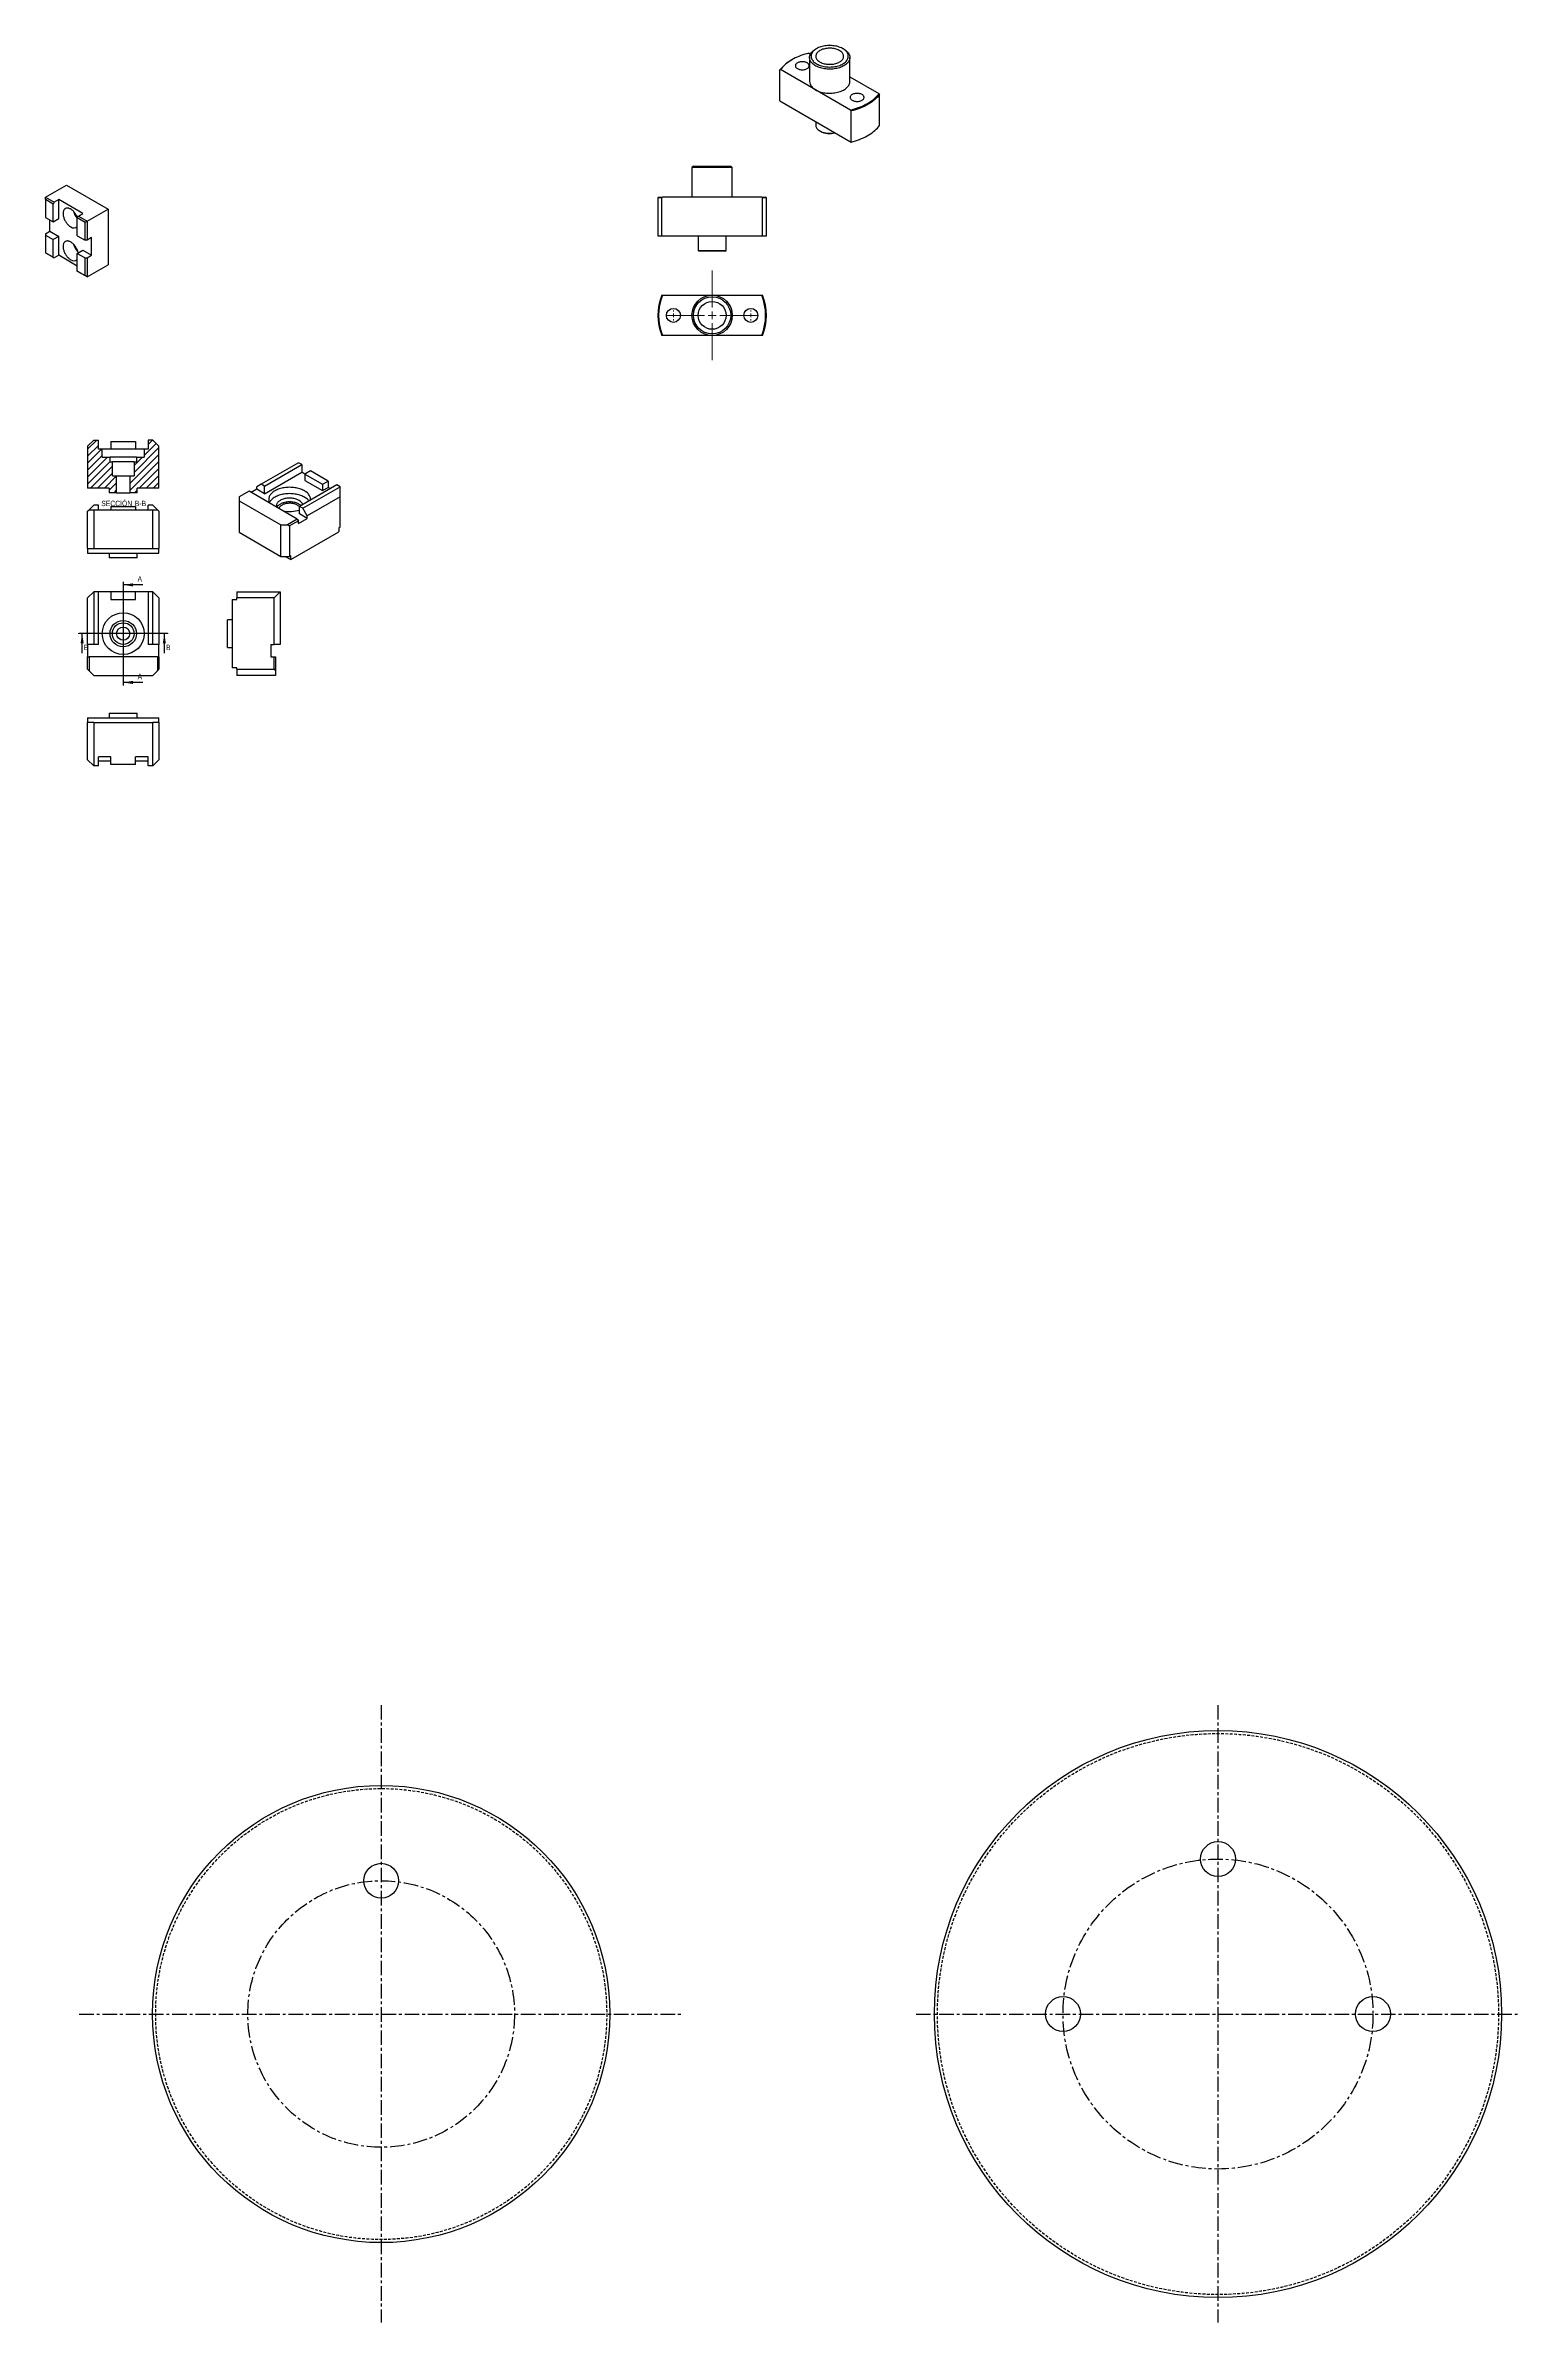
# Model space of a CAD drawing. Extents: x -13768 to 18086, y -10615 to 1188.
# Drawn here: x 8052 to 9003, y -1843 to -374 of the extents above; entities that cross this region are included whole.
import ezdxf

# ---------------------------------------------------------------- set-up
doc = ezdxf.new("R2010")
doc.units = 0
doc.header["$LTSCALE"] = 7.5
doc.header["$MEASUREMENT"] = 0
doc.linetypes.add('CENTER', pattern=[2, 1.25, -0.25, 0.25, -0.25])
doc.linetypes.add('HIDDEN', pattern=[0.375, 0.25, -0.125])
doc.layers.get('0').update_dxf_attribs({"linetype": 'CONTINUOUS'})
doc.layers.add('CL', color=1, linetype='CENTER')
doc.layers.add('OC', color=1, linetype='HIDDEN')
doc.styles.add('SLDTEXTSTYLE0', font='TXT', dxfattribs={"width": 0.75})
pattern_1 = [(45, (7866.263, -909.902), (-2.245064, 2.245064), [])]

# ---------------------------------------------------------------- blocks, each defined once
blk = doc.blocks.new('SW_CENTERMARKSYMBOL_0')
at = {"color": 0, "linetype": 'Continuous', "lineweight": 0}
for p, q in [((0, 5), (0, 29)), ((-5, 0), (-29, 0)), ((0, 0), (-2.5, 0)), ((0, 0), (0, 2.5)), ((0, 0), (0, -2.5)), ((0, 0), (2.5, 0)), ((5, 0), (29, 0)), ((0, -5), (0, -29))]:
    blk.add_line(p, q, dxfattribs=at)
blk = doc.blocks.new('SW_CENTERMARKSYMBOL_1')
at = {"color": 0, "linetype": 'Continuous', "lineweight": 0}
for p, q in [((-2.5, 0), (-3.25, 0)), ((0, 0), (-1.25, 0)), ((0, 2.5), (0, 3.25)), ((0, 0), (0, 1.25)), ((0, 0), (0, -1.25)), ((0, 0), (1.25, 0)), ((2.5, 0), (3.25, 0)), ((0, -2.5), (0, -3.25))]:
    blk.add_line(p, q, dxfattribs=at)
blk = doc.blocks.new('SW_CENTERMARKSYMBOL_2')
at = {"color": 0, "linetype": 'Continuous', "lineweight": 0}
for p, q in [((-2.5, 0), (-3.25, 0)), ((0, 0), (-1.25, 0)), ((0, 2.5), (0, 3.25)), ((0, 0), (0, 1.25)), ((0, 0), (0, -1.25)), ((0, 0), (1.25, 0)), ((2.5, 0), (3.25, 0)), ((0, -2.5), (0, -3.25))]:
    blk.add_line(p, q, dxfattribs=at)
blk = doc.blocks.new('SW_NOTE_3')
at = {"color": 0, "linetype": 'Continuous', "lineweight": 0, "char_height": 3.5, "attachment_point": 2, "style": 'SLDTEXTSTYLE0'}
for s, insert in [('SECCIÓN', (10.4, 4.5)), ('B-B', (25.7, 4.5))]:
    blk.add_mtext(s, dxfattribs=dict(at, insert=insert))

msp = doc.modelspace()

# ---------------------------------------------------------------- hatches: boundary and pattern name
h = msp.add_hatch()
h.set_pattern_fill('ANSI31', color=256, style=0)
h.set_pattern_definition(pattern_1)
h.paths.add_polyline_path([(8093.2891, -639.5239), (8088.2891, -639.5239), (8088.2891, -634.5239), (8085.7891, -634.5239), (8085.7891, -628.5239), (8082.7891, -628.5239), (8078.7891, -632.5239), (8078.7891, -659.5239), (8092.7891, -659.5239), (8092.7891, -662.5239), (8097.5391, -662.5239), (8097.5391, -651.5239), (8094.7891, -651.5239), (8094.7891, -642.5239), (8093.2891, -642.5239)], flags=0)
h = msp.add_hatch()
h.set_pattern_fill('ANSI31', color=256, style=0)
h.set_pattern_definition(pattern_1)
h.paths.add_polyline_path([(8115.2891, -639.5239), (8110.2891, -639.5239), (8110.2891, -642.5239), (8108.7891, -642.5239), (8108.7891, -651.5239), (8106.0391, -651.5239), (8106.0391, -662.5239), (8110.7891, -662.5239), (8110.7891, -659.5239), (8124.7891, -659.5239), (8124.7891, -632.5239), (8120.7891, -628.5239), (8117.7891, -628.5239), (8117.7891, -634.5239), (8115.2891, -634.5239)], flags=0)

# ---------------------------------------------------------------- linework, layer by layer
for p, q in [((8544.17887, -378.8878), (8545.18506, -379.46866)), ((8544.5835, -381.72515), (8544.5835, -397.23943)), ((8549.09684, -376.01096), (8548.38961, -376.41936)), ((8566.77738, -376.41936), (8566.07016, -376.01096)), ((8570.5835, -397.23943), (8570.5835, -381.72515)), ((8525.41286, -409.69454), (8525.41286, -389.68929)), ((8548.39111, -402.54608), (8525.7941, -389.5011)), ((8533.18435, -383.15868), (8532.83074, -383.36288)), ((8570.5835, -394.13086), (8589.3729, -404.97775)), ((8525.41286, -409.69454), (8571.36936, -436.22466)), ((8570.98812, -415.59106), (8548.39111, -402.54608)), ((8589.75414, -425.61136), (8589.75414, -405.60611)), ((8548.5835, -423.07066), (8548.5835, -425.41009)), ((8571.36936, -436.22466), (8571.36936, -416.21941)), ((8551.2185, -429.08333), (8551.57211, -429.28753)), ((8469.72809, -451.71889), (8468.72809, -452.71889)), ((8468.72809, -452.71889), (8468.72809, -471.71889)), ((8494.72809, -452.71889), (8468.72809, -452.71889)), ((8469.72809, -451.71889), (8493.72809, -451.71889)), ((8494.72809, -452.71889), (8493.72809, -451.71889)), ((8494.72809, -471.71889), (8494.72809, -452.71889)), ((8051.66332, -471.78276), (8065.09835, -464.02688)), ((8065.09835, -464.02688), (8091.9684, -479.53863)), ((8051.66332, -471.78276), (8057.32017, -475.04839)), ((8051.66332, -473.41571), (8051.66332, -471.78276)), ((8056.61306, -476.27313), (8051.66332, -473.41571)), ((8051.66332, -473.41571), (8051.66332, -484.84728)), ((8057.32017, -475.04839), (8056.61306, -476.27313)), ((8056.61306, -487.7047), (8056.61306, -476.27313)), ((8060.1486, -473.41557), (8057.32017, -475.04839)), ((8075.70495, -482.39606), (8060.1486, -473.41557)), ((8060.1486, -485.66368), (8060.1486, -473.41557)), ((8072.16941, -485.25362), (8072.87652, -484.02888)), ((8072.87652, -484.02888), (8075.70495, -482.39606)), ((8072.87652, -484.02888), (8078.53338, -487.29451)), ((8078.53338, -487.29451), (8091.9684, -479.53863)), ((8091.9684, -479.53863), (8091.9684, -515.46643)), ((8447.22809, -471.71889), (8446.72809, -472.21889)), ((8446.72809, -472.21889), (8446.72809, -496.71889)), ((8449.23194, -472.21889), (8446.72809, -472.21889)), ((8447.22809, -471.71889), (8449.77109, -471.71889)), ((8449.23194, -496.71889), (8449.23194, -472.21889)), ((8481.72809, -471.71889), (8449.77109, -471.71889)), ((8513.68509, -471.71889), (8481.72809, -471.71889)), ((8513.68509, -471.71889), (8516.22809, -471.71889)), ((8514.22424, -496.71889), (8514.22424, -472.21889)), ((8516.72809, -472.21889), (8514.22424, -472.21889)), ((8516.72809, -472.21889), (8516.22809, -471.71889)), ((8516.72809, -496.71889), (8516.72809, -472.21889)), ((8051.66332, -484.84728), (8056.61306, -487.7047)), ((8051.66332, -495.46244), (8054.49174, -493.82962)), ((8051.66332, -495.46244), (8051.66332, -496.27885)), ((8051.66332, -496.27885), (8056.61306, -499.13628)), ((8051.66332, -496.27885), (8051.66332, -507.71042)), ((8054.49174, -493.82962), (8054.49174, -486.48009)), ((8054.49174, -493.82962), (8060.1486, -497.09526)), ((8056.61306, -487.7047), (8060.1486, -485.66368)), ((8060.1486, -497.09526), (8056.61306, -499.13628)), ((8056.61306, -510.56785), (8056.61306, -499.13628)), ((8060.1486, -509.34337), (8060.1486, -497.09526)), ((8077.11916, -488.11105), (8072.16941, -485.25362)), ((8072.16941, -496.68519), (8072.16941, -485.25362)), ((8072.16941, -496.68519), (8077.11916, -499.54262)), ((8078.53338, -487.29451), (8077.11916, -488.11105)), ((8077.11916, -499.54262), (8077.11916, -488.11105)), ((8078.53338, -487.29451), (8078.53338, -499.54262)), ((8081.3618, -497.90981), (8078.53338, -499.54262)), ((8081.3618, -509.34138), (8081.3618, -497.90981)), ((8446.72809, -496.71889), (8449.23194, -496.71889)), ((8449.23194, -496.71889), (8514.22424, -496.71889)), ((8472.72809, -496.71889), (8472.72809, -506.21889)), ((8490.72809, -506.21889), (8490.72809, -496.71889)), ((8514.22424, -496.71889), (8516.72809, -496.71889)), ((8051.66332, -507.71042), (8056.61306, -510.56785)), ((8051.66332, -507.71055), (8051.66332, -507.71042)), ((8057.32017, -510.97618), (8051.66332, -507.71055)), ((8056.61306, -510.56785), (8057.32017, -510.97618)), ((8060.1486, -509.34337), (8057.32017, -510.97618)), ((8072.16941, -516.28284), (8060.1486, -509.34337)), ((8072.16941, -508.11677), (8075.70495, -506.07575)), ((8072.16941, -508.11677), (8077.11916, -510.97419)), ((8072.16941, -519.54834), (8072.16941, -508.11677)), ((8075.70495, -506.07575), (8081.3618, -509.34138)), ((8078.53338, -499.54262), (8077.11916, -499.54262)), ((8077.11916, -522.40577), (8077.11916, -510.97419)), ((8077.11916, -510.97419), (8078.53338, -510.97419)), ((8078.53338, -510.97419), (8081.3618, -509.34138)), ((8078.53338, -510.97419), (8078.53338, -523.22231)), ((8472.72809, -506.21889), (8473.22809, -506.71889)), ((8472.72809, -506.21889), (8490.72809, -506.21889)), ((8490.22809, -506.71889), (8473.22809, -506.71889)), ((8490.22809, -506.71889), (8490.72809, -506.21889)), ((8072.16941, -519.54834), (8077.11916, -522.40577)), ((8072.87652, -519.95667), (8072.16941, -519.54834)), ((8078.53338, -523.22231), (8072.87652, -519.95667)), ((8078.53338, -523.22231), (8077.11916, -522.40577)), ((8078.53338, -523.22231), (8091.9684, -515.46643)), ((8449.77109, -535.09078), (8481.72809, -535.09078)), ((8481.72809, -535.09078), (8513.68509, -535.09078)), ((8481.72809, -561.09078), (8449.77109, -561.09078)), ((8513.68509, -561.09078), (8481.72809, -561.09078)), ((8078.7891, -632.5239), (8082.7891, -628.5239)), ((8082.7891, -628.5239), (8085.7891, -628.5239)), ((8085.7891, -634.5239), (8085.7891, -628.5239)), ((8093.7891, -629.5239), (8109.7891, -629.5239)), ((8093.7891, -629.5239), (8093.7891, -634.5239)), ((8109.7891, -629.5239), (8109.7891, -634.5239)), ((8117.7891, -628.5239), (8117.7891, -634.5239)), ((8120.7891, -628.5239), (8117.7891, -628.5239)), ((8120.7891, -628.5239), (8124.7891, -632.5239)), ((8078.7891, -632.5239), (8078.7891, -659.5239)), ((8088.2891, -634.5239), (8085.7891, -634.5239)), ((8088.2891, -639.5239), (8088.2891, -634.5239)), ((8115.2891, -634.5239), (8088.2891, -634.5239)), ((8088.2891, -639.5239), (8093.2891, -639.5239)), ((8093.2891, -642.5239), (8093.2891, -639.5239)), ((8110.2891, -639.5239), (8093.2891, -639.5239)), ((8093.2891, -642.5239), (8094.7891, -642.5239)), ((8094.7891, -651.5239), (8094.7891, -642.5239)), ((8108.7891, -642.5239), (8094.7891, -642.5239)), ((8108.7891, -642.5239), (8108.7891, -651.5239)), ((8108.7891, -642.5239), (8110.2891, -642.5239)), ((8110.2891, -639.5239), (8110.2891, -642.5239)), ((8110.2891, -639.5239), (8115.2891, -639.5239)), ((8115.2891, -634.5239), (8115.2891, -639.5239)), ((8117.7891, -634.5239), (8115.2891, -634.5239)), ((8124.7891, -659.5239), (8124.7891, -632.5239)), ((8214.80422, -643.16414), (8190.76259, -657.04308)), ((8192.88391, -658.26769), (8216.92554, -644.38875)), ((8216.92554, -644.38875), (8214.80422, -643.16414)), ((8216.92554, -644.38875), (8216.92554, -649.288)), ((8092.7891, -659.5239), (8078.7891, -659.5239)), ((8092.7891, -659.5239), (8092.7891, -662.5239)), ((8094.7891, -651.5239), (8097.5391, -651.5239)), ((8097.5391, -662.5239), (8097.5391, -651.5239)), ((8097.5391, -651.5239), (8106.0391, -651.5239)), ((8106.0391, -651.5239), (8106.0391, -662.5239)), ((8106.0391, -651.5239), (8108.7891, -651.5239)), ((8124.7891, -659.5239), (8110.7891, -659.5239)), ((8110.7891, -662.5239), (8110.7891, -659.5239)), ((8187.93416, -660.30951), (8184.39897, -662.35033)), ((8190.76259, -657.04308), (8187.93416, -658.67643)), ((8187.93416, -660.30951), (8187.93416, -658.67643)), ((8192.88391, -663.16694), (8187.93416, -660.30951)), ((8192.88391, -658.26769), (8190.76259, -657.04308)), ((8192.88391, -663.16694), (8216.92554, -649.288)), ((8192.88391, -663.16694), (8192.88391, -658.26769)), ((8239.55295, -657.45128), (8215.51132, -671.33022)), ((8219.04686, -650.51261), (8216.92554, -649.288)), ((8217.63264, -672.55483), (8241.67427, -658.6759)), ((8222.58239, -648.47093), (8219.04686, -650.51195)), ((8219.04686, -650.51195), (8230.36057, -657.04321)), ((8219.04686, -650.51195), (8219.04686, -654.59465)), ((8219.04686, -654.59465), (8230.36057, -661.12592)), ((8233.8961, -655.00219), (8222.58239, -648.47093)), ((8230.36057, -657.04321), (8233.8961, -655.00219)), ((8230.36057, -657.04321), (8230.36057, -661.12592)), ((8230.36057, -661.12592), (8233.8961, -659.0849)), ((8233.8961, -655.00219), (8233.8961, -659.0849)), ((8235.30962, -659.90091), (8233.8961, -659.0849)), ((8241.67427, -658.6759), (8239.55295, -657.45128)), ((8241.67427, -665.20769), (8241.67427, -658.6759)), ((8078.7891, -674.47314), (8079.7891, -673.47314)), ((8078.7891, -698.47314), (8078.7891, -674.47314)), ((8082.7891, -670.47314), (8079.7891, -673.47314)), ((8079.7891, -673.47314), (8082.7891, -673.47314)), ((8085.7891, -670.47314), (8082.7891, -670.47314)), ((8082.7891, -673.47314), (8120.7891, -673.47314)), ((8082.7891, -673.47314), (8082.7891, -698.47314)), ((8085.7891, -673.47314), (8085.7891, -670.47314)), ((8097.5391, -662.5239), (8092.7891, -662.5239)), ((8093.7891, -671.47314), (8093.7891, -673.47314)), ((8093.7891, -671.47314), (8109.7891, -671.47314)), ((8097.5391, -662.5239), (8106.0391, -662.5239)), ((8110.7891, -662.5239), (8106.0391, -662.5239)), ((8109.7891, -671.47314), (8109.7891, -673.47314)), ((8120.7891, -670.47314), (8117.7891, -670.47314)), ((8117.7891, -673.47314), (8117.7891, -670.47314)), ((8123.7891, -673.47314), (8120.7891, -670.47314)), ((8120.7891, -698.47314), (8120.7891, -673.47314)), ((8120.7891, -673.47314), (8123.7891, -673.47314)), ((8123.7891, -673.47314), (8124.7891, -674.47314)), ((8124.7891, -674.47314), (8124.7891, -698.47314)), ((8182.98441, -661.53372), (8176.62045, -665.20756)), ((8176.62045, -665.20756), (8176.62045, -667.65678)), ((8176.62045, -667.65678), (8203.49051, -683.16854)), ((8176.62045, -667.65678), (8176.62045, -688.0703)), ((8214.09711, -679.4947), (8182.98441, -661.53372)), ((8215.51132, -676.22947), (8215.51132, -671.33022)), ((8217.63264, -672.55483), (8215.51132, -671.33022)), ((8220.46107, -677.45381), (8217.63264, -672.55483)), ((8241.67427, -665.20769), (8220.46107, -677.45381)), ((8241.67427, -684.80467), (8241.67427, -665.20769)), ((8176.62045, -688.0703), (8203.49051, -703.58206)), ((8203.49051, -703.58206), (8203.49051, -683.16854)), ((8203.49051, -683.16854), (8207.73315, -683.16854)), ((8214.09711, -679.4947), (8207.73315, -683.16854)), ((8207.73315, -683.16854), (8209.14736, -683.98508)), ((8214.80422, -680.71945), (8209.14736, -683.98508)), ((8209.14736, -683.98508), (8209.14736, -703.58206)), ((8209.85447, -705.62348), (8240.96717, -687.6625)), ((8214.09711, -679.4947), (8214.80422, -680.71945)), ((8214.80422, -682.35253), (8220.46107, -679.0869)), ((8214.80422, -682.35253), (8214.80422, -680.71945)), ((8220.46107, -679.0869), (8215.51132, -676.22947)), ((8220.46107, -679.0869), (8220.46107, -677.45381)), ((8241.67427, -684.80467), (8240.96717, -685.21288)), ((8240.96717, -685.21288), (8240.96717, -687.6625)), ((8078.7891, -698.47314), (8082.7891, -698.47314)), ((8078.7891, -698.47314), (8078.7891, -701.47314)), ((8078.7891, -701.47314), (8124.7891, -701.47314)), ((8082.7891, -698.47314), (8120.7891, -698.47314)), ((8092.7891, -701.47314), (8092.7891, -704.47314)), ((8110.7891, -704.47314), (8092.7891, -704.47314)), ((8110.7891, -704.47314), (8110.7891, -701.47314)), ((8120.7891, -698.47314), (8124.7891, -698.47314)), ((8124.7891, -701.47314), (8124.7891, -698.47314)), ((8203.49051, -703.58206), (8209.14736, -703.58206)), ((8206.31825, -703.58206), (8209.85447, -705.62348)), ((8209.85447, -703.17385), (8209.14736, -703.58206)), ((8209.85447, -705.62348), (8209.85447, -703.17385)), ((8082.7891, -726.45532), (8078.7891, -730.45532)), ((8078.7891, -760.45532), (8078.7891, -730.45532)), ((8082.7891, -726.45532), (8082.7891, -760.45532)), ((8085.7891, -726.45532), (8082.7891, -726.45532)), ((8085.7891, -760.45532), (8085.7891, -726.45532)), ((8093.7891, -726.45532), (8085.7891, -726.45532)), ((8093.7891, -726.45532), (8093.7891, -731.45532)), ((8109.7891, -726.45532), (8093.7891, -726.45532)), ((8093.7891, -731.45532), (8109.7891, -731.45532)), ((8101.7891, -719.97526), (8101.7891, -786.93532)), ((8114.4891, -721.97526), (8101.7891, -721.97526)), ((8109.7891, -731.45532), (8109.7891, -726.45532)), ((8117.7891, -726.45532), (8109.7891, -726.45532)), ((8117.7891, -726.45532), (8117.7891, -760.45532)), ((8120.7891, -726.45532), (8117.7891, -726.45532)), ((8120.7891, -760.45532), (8120.7891, -726.45532)), ((8124.7891, -730.45532), (8120.7891, -726.45532)), ((8124.7891, -730.45532), (8124.7891, -760.45532)), ((8172.07288, -731.45532), (8175.07288, -731.45532)), ((8172.07288, -731.45532), (8172.07288, -775.45532)), ((8175.07288, -726.45532), (8203.07288, -726.45532)), ((8175.07288, -726.45532), (8175.07288, -730.45532)), ((8199.07288, -730.45532), (8175.07288, -730.45532)), ((8175.07288, -731.45532), (8175.07288, -730.45532)), ((8203.07288, -726.45532), (8199.07288, -730.45532)), ((8199.07288, -760.45532), (8199.07288, -730.45532)), ((8203.07288, -726.45532), (8203.07288, -760.45532)), ((8172.07288, -744.45532), (8169.07288, -744.45532)), ((8169.07288, -762.45532), (8169.07288, -744.45532)), ((8130.3091, -753.45532), (8073.2691, -753.45532)), ((8075.2691, -766.15532), (8075.2691, -753.45532)), ((8082.7891, -760.45532), (8078.7891, -760.45532)), ((8078.7891, -760.45532), (8078.7891, -768.45532)), ((8085.7891, -760.45532), (8082.7891, -760.45532)), ((8120.7891, -760.45532), (8117.7891, -760.45532)), ((8124.7891, -760.45532), (8120.7891, -760.45532)), ((8124.7891, -768.45532), (8124.7891, -760.45532)), ((8128.3091, -766.15532), (8128.3091, -753.45532)), ((8169.07288, -762.45532), (8172.07288, -762.45532)), ((8197.07288, -760.45532), (8199.07288, -760.45532)), ((8197.07288, -760.45532), (8197.07288, -768.45532)), ((8203.07288, -760.45532), (8199.07288, -760.45532)), ((8078.7891, -776.45532), (8078.7891, -768.45532)), ((8078.7891, -768.45532), (8079.7891, -768.45532)), ((8078.7891, -776.45532), (8079.7891, -777.45532)), ((8079.7891, -768.45532), (8079.7891, -777.45532)), ((8123.7891, -768.45532), (8079.7891, -768.45532)), ((8079.7891, -777.45532), (8082.7891, -780.45532)), ((8120.7891, -780.45532), (8123.7891, -777.45532)), ((8123.7891, -768.45532), (8124.7891, -768.45532)), ((8123.7891, -768.45532), (8123.7891, -777.45532)), ((8123.7891, -777.45532), (8124.7891, -776.45532)), ((8124.7891, -768.45532), (8124.7891, -776.45532)), ((8175.07288, -775.45532), (8172.07288, -775.45532)), ((8175.07288, -776.45532), (8175.07288, -775.45532)), ((8175.07288, -776.45532), (8199.07288, -776.45532)), ((8175.07288, -776.45532), (8175.07288, -780.45532)), ((8197.07288, -768.45532), (8199.07288, -768.45532)), ((8199.07288, -776.45532), (8199.07288, -768.45532)), ((8199.07288, -768.45532), (8200.07288, -768.45532)), ((8199.07288, -776.45532), (8200.07288, -777.45532)), ((8200.07288, -768.45532), (8200.07288, -777.45532)), ((8200.07288, -777.45532), (8200.07288, -780.45532)), ((8082.7891, -780.45532), (8120.7891, -780.45532)), ((8114.4891, -784.93532), (8101.7891, -784.93532)), ((8200.07288, -780.45532), (8175.07288, -780.45532)), ((8078.7891, -807.84555), (8124.7891, -807.84555)), ((8078.7891, -807.84555), (8078.7891, -810.84555)), ((8092.7891, -804.84555), (8092.7891, -807.84555)), ((8092.7891, -804.84555), (8101.7891, -804.84555)), ((8101.7891, -804.84555), (8110.7891, -804.84555)), ((8110.7891, -807.84555), (8110.7891, -804.84555)), ((8124.7891, -810.84555), (8124.7891, -807.84555)), ((8078.7891, -834.84555), (8078.7891, -810.84555)), ((8082.7891, -810.84555), (8078.7891, -810.84555)), ((8082.7891, -810.84555), (8082.7891, -838.84555)), ((8082.7891, -810.84555), (8120.7891, -810.84555)), ((8120.7891, -838.84555), (8120.7891, -810.84555)), ((8124.7891, -810.84555), (8120.7891, -810.84555)), ((8124.7891, -810.84555), (8124.7891, -834.84555)), ((8082.7891, -838.84555), (8078.7891, -834.84555)), ((8093.7891, -832.84555), (8085.7891, -832.84555)), ((8085.7891, -838.84555), (8085.7891, -832.84555)), ((8093.7891, -835.84555), (8085.7891, -835.84555)), ((8093.7891, -837.84555), (8093.7891, -832.84555)), ((8117.7891, -832.84555), (8109.7891, -832.84555)), ((8109.7891, -837.84555), (8109.7891, -832.84555)), ((8117.7891, -835.84555), (8109.7891, -835.84555)), ((8117.7891, -838.84555), (8117.7891, -832.84555)), ((8124.7891, -834.84555), (8120.7891, -838.84555)), ((8085.7891, -838.84555), (8082.7891, -838.84555)), ((8109.7891, -837.84555), (8093.7891, -837.84555)), ((8120.7891, -838.84555), (8117.7891, -838.84555))]:
    msp.add_line(p, q)
at = {"flags": 128}
for points in [[(8544.17887, -378.8878), (8542.82699, -379.23679), (8541.50229, -379.61896), (8540.20722, -380.03359), (8538.94417, -380.47992), (8537.71546, -380.95714), (8536.52336, -381.46435), (8535.37007, -382.00063), (8534.2577, -382.56499), (8533.18831, -383.15639), (8532.16387, -383.77373), (8531.18627, -384.41589), (8530.2573, -385.08167), (8529.37869, -385.76986), (8528.55204, -386.47917), (8527.77888, -387.20832), (8527.06064, -387.95594), (8526.39864, -388.72068), (8525.7941, -389.5011)], [(8566.77738, -376.41936), (8567.09109, -376.60693), (8567.68639, -377.00227), (8568.23247, -377.42061), (8568.72667, -377.85993), (8569.16658, -378.31807), (8569.55006, -378.79282), (8569.87524, -379.28185), (8570.14053, -379.78278), (8570.34465, -380.29318), (8570.4866, -380.81056), (8570.56568, -381.33239), (8570.58152, -381.85613), (8570.53403, -382.37923), (8570.42345, -382.89915), (8570.25031, -383.41335), (8570.01546, -383.91933), (8569.72004, -384.41461), (8569.3655, -384.89679), (8568.95355, -385.36352), (8568.48621, -385.81253), (8567.96576, -386.24162), (8567.39472, -386.64871), (8566.77588, -387.03181), (8566.11226, -387.38905), (8565.40709, -387.71871), (8564.6638, -388.01916), (8563.88602, -388.28895), (8563.07753, -388.52676), (8562.24228, -388.73143), (8561.38433, -388.90197), (8560.50786, -389.03755), (8559.61714, -389.1375), (8558.71652, -389.20134), (8557.81038, -389.22875), (8556.90313, -389.21961), (8555.9992, -389.17395), (8555.10298, -389.09201), (8554.21885, -388.97418), (8553.35111, -388.82102), (8552.50399, -388.6333), (8551.68162, -388.41193), (8550.888, -388.15797), (8550.127, -387.87268), (8549.40233, -387.55743), (8548.71752, -387.21377), (8548.0759, -386.84337), (8547.4806, -386.44804), (8546.93452, -386.0297), (8546.44032, -385.59038), (8546.00041, -385.13223), (8545.61693, -384.65749), (8545.29176, -384.16846), (8545.02646, -383.66752), (8544.82234, -383.15713), (8544.6804, -382.63975), (8544.60131, -382.11792), (8544.58548, -381.59418), (8544.63297, -381.07107), (8544.74355, -380.55115), (8544.91669, -380.03695), (8545.15153, -379.53098), (8545.44695, -379.03569), (8545.8015, -378.55351), (8546.21344, -378.08678), (8546.68078, -377.63778), (8547.20124, -377.20869), (8547.77227, -376.8016), (8548.39111, -376.4185), (8548.39111, -376.4185)], [(8549.09822, -376.01016), (8548.50147, -376.3808), (8547.95317, -376.77558), (8547.45626, -377.19243), (8547.01338, -377.62909), (8546.6269, -378.08326), (8546.29888, -378.5525), (8546.03106, -379.03431), (8545.82489, -379.52612), (8545.68145, -380.02531), (8545.60151, -380.52921), (8545.5855, -381.03514), (8545.6335, -381.54039), (8545.74527, -382.04226), (8545.92019, -382.53809), (8546.15735, -383.02523), (8546.45547, -383.50107), (8546.81296, -383.96309), (8547.22791, -384.4088), (8547.69812, -384.83584), (8548.22107, -385.24193), (8548.79398, -385.62489), (8549.41378, -385.98269), (8550.07716, -386.31342), (8550.7806, -386.61532), (8551.52034, -386.88676), (8552.29242, -387.12631), (8553.09273, -387.33269), (8553.91701, -387.50479), (8554.76084, -387.64169), (8555.61974, -387.74268), (8556.48912, -387.8072), (8557.36433, -387.83491), (8558.24071, -387.82567), (8559.11359, -387.77952), (8559.9783, -387.69671), (8560.83023, -387.57769), (8561.66485, -387.42308), (8562.47768, -387.23372), (8563.26441, -387.01061), (8564.02082, -386.75494), (8564.74289, -386.46808), (8565.42676, -386.15156), (8566.06878, -385.80706), (8566.66553, -385.43643), (8567.21382, -385.04164), (8567.71073, -384.6248), (8568.15361, -384.18813), (8568.54009, -383.73397), (8568.86811, -383.26472), (8569.13593, -382.78291), (8569.34211, -382.2911), (8569.48555, -381.79191), (8569.56549, -381.28801), (8569.5815, -380.78209), (8569.53349, -380.27684), (8569.42173, -379.77496), (8569.2468, -379.27913), (8569.00964, -378.79199), (8568.71153, -378.31615), (8568.35404, -377.85414), (8567.93908, -377.40842), (8567.46887, -376.98138), (8566.94592, -376.5753), (8566.37302, -376.19233), (8565.75322, -375.83453), (8565.08983, -375.5038), (8564.38639, -375.20191), (8563.64666, -374.93046), (8562.87457, -374.69091), (8562.07426, -374.48454), (8561.24999, -374.31244), (8560.40615, -374.17553), (8559.54725, -374.07455), (8558.67788, -374.01003), (8557.80267, -373.98232), (8556.92628, -373.99156), (8556.05341, -374.0377), (8555.1887, -374.12051), (8554.33676, -374.23953), (8553.50215, -374.39414), (8552.68931, -374.58351), (8551.90259, -374.80662), (8551.14617, -375.06228), (8550.42411, -375.34914), (8549.74024, -375.66567), (8549.09822, -376.01016)], [(8551.21954, -377.23478), (8550.70276, -377.55957), (8550.23556, -377.9085), (8549.8213, -378.27905), (8549.46297, -378.66854), (8549.16315, -379.07417), (8548.924, -379.49301), (8548.74724, -379.92206), (8548.63414, -380.35821), (8548.58552, -380.79833), (8548.60174, -381.23925), (8548.68267, -381.67778), (8548.82773, -382.11077), (8549.03587, -382.5351), (8549.3056, -382.94771), (8549.63498, -383.34563), (8550.02162, -383.72599), (8550.46274, -384.08605), (8550.95518, -384.42322), (8551.49536, -384.73506), (8552.07942, -385.01933), (8552.70313, -385.27399), (8553.362, -385.4972), (8554.05129, -385.68734), (8554.76603, -385.84305), (8555.50107, -385.96321), (8556.25111, -386.04695), (8557.01076, -386.09367), (8557.77453, -386.10303), (8558.53692, -386.07497), (8559.29244, -386.00968), (8560.03565, -385.90763), (8560.7612, -385.76957), (8561.46384, -385.59649), (8562.13853, -385.38963), (8562.7804, -385.15049), (8563.38483, -384.88078), (8563.94746, -384.58245), (8564.46423, -384.25765), (8564.93143, -383.90872), (8565.34569, -383.53818), (8565.70402, -383.14869), (8566.00384, -382.74306), (8566.243, -382.32421), (8566.41976, -381.89517), (8566.53285, -381.45901), (8566.58147, -381.01889), (8566.56525, -380.57798), (8566.48433, -380.13944), (8566.33927, -379.70645), (8566.13112, -379.28212), (8565.86139, -378.86951), (8565.53202, -378.47159), (8565.14537, -378.09124), (8564.70425, -377.73117), (8564.21182, -377.39401), (8563.67163, -377.08216), (8563.08758, -376.79789), (8562.46387, -376.54323), (8561.80499, -376.32003), (8561.1157, -376.12989), (8560.40096, -375.97417), (8559.66592, -375.85401), (8558.91588, -375.77027), (8558.15624, -375.72355), (8557.39247, -375.71419), (8556.63008, -375.74226), (8555.87455, -375.80755), (8555.13134, -375.90959), (8554.4058, -376.04765), (8553.70315, -376.22073), (8553.02846, -376.42759), (8552.38659, -376.66674), (8551.78216, -376.93645), (8551.21954, -377.23478)], [(8536.72385, -385.19741), (8536.3635, -385.43222), (8536.05481, -385.69039), (8535.80228, -385.96816), (8535.60958, -386.26148), (8535.47954, -386.56606), (8535.41404, -386.87748), (8535.41404, -387.19118), (8535.47954, -387.50259), (8535.60958, -387.80718), (8535.80228, -388.1005), (8536.05481, -388.37826), (8536.3635, -388.63644), (8536.72385, -388.87125), (8537.13059, -389.07927), (8537.57781, -389.25747), (8538.05897, -389.40326), (8538.56706, -389.5145), (8539.09468, -389.58957), (8539.63412, -389.62738), (8540.17753, -389.62738), (8540.71697, -389.58957), (8541.24459, -389.5145), (8541.75268, -389.40326), (8542.23385, -389.25747), (8542.68106, -389.07927), (8543.08781, -388.87125), (8543.44815, -388.63644), (8543.75684, -388.37826), (8544.00938, -388.1005), (8544.20207, -387.80718), (8544.33212, -387.50259), (8544.39762, -387.19118), (8544.39762, -386.87748), (8544.33212, -386.56606), (8544.20207, -386.26148), (8544.00938, -385.96816), (8543.75684, -385.69039), (8543.44815, -385.43222), (8543.08781, -385.19741), (8542.68106, -384.98939), (8542.23385, -384.81118), (8541.75268, -384.6654), (8541.24459, -384.55416), (8540.71697, -384.47908), (8540.17753, -384.44127), (8539.63412, -384.44127), (8539.09468, -384.47908), (8538.56706, -384.55416), (8538.05897, -384.6654), (8537.57781, -384.81118), (8537.13059, -384.98939), (8536.72385, -385.19741)], [(8548.39111, -402.54608), (8549.05473, -402.90333), (8549.7599, -403.23298), (8550.50319, -403.53343), (8551.28097, -403.80322), (8552.08946, -404.04103), (8552.92471, -404.24571), (8553.78266, -404.41625), (8554.65913, -404.55182), (8555.54985, -404.65177), (8556.45047, -404.71561), (8557.35662, -404.74303), (8558.26386, -404.73388), (8559.1678, -404.68823), (8560.06401, -404.60629), (8560.94814, -404.48845), (8561.81588, -404.3353), (8562.663, -404.14758), (8563.48537, -403.9262), (8564.27899, -403.67225), (8565.03999, -403.38695), (8565.76466, -403.07171), (8566.44948, -402.72805), (8567.09109, -402.35765), (8567.68639, -401.96231), (8568.23247, -401.54397), (8568.72667, -401.10466), (8569.16658, -400.64651), (8569.55006, -400.17176), (8569.87524, -399.68273), (8570.14053, -399.1818), (8570.34465, -398.6714), (8570.4866, -398.15403), (8570.56568, -397.6322), (8570.5835, -397.23943)], [(8572.07919, -405.60761), (8571.71884, -405.84242), (8571.41015, -406.10059), (8571.15762, -406.37836), (8570.96492, -406.67168), (8570.83488, -406.97626), (8570.76938, -407.28768), (8570.76938, -407.60138), (8570.83488, -407.9128), (8570.96492, -408.21738), (8571.15762, -408.5107), (8571.41015, -408.78847), (8571.71884, -409.04664), (8572.07919, -409.28145), (8572.48593, -409.48947), (8572.93315, -409.66767), (8573.41431, -409.81346), (8573.9224, -409.9247), (8574.45002, -409.99977), (8574.98946, -410.03759), (8575.53287, -410.03759), (8576.07231, -409.99977), (8576.59993, -409.9247), (8577.10802, -409.81346), (8577.58919, -409.66767), (8578.0364, -409.48947), (8578.44315, -409.28145), (8578.80349, -409.04664), (8579.11218, -408.78847), (8579.36472, -408.5107), (8579.55741, -408.21738), (8579.68746, -407.9128), (8579.75296, -407.60138), (8579.75296, -407.28768), (8579.68746, -406.97626), (8579.55741, -406.67168), (8579.36472, -406.37836), (8579.11218, -406.10059), (8578.80349, -405.84242), (8578.44315, -405.60761), (8578.0364, -405.39959), (8577.58919, -405.22139), (8577.10802, -405.0756), (8576.59993, -404.96436), (8576.07231, -404.88929), (8575.53287, -404.85147), (8574.98946, -404.85147), (8574.45002, -404.88929), (8573.9224, -404.96436), (8573.41431, -405.0756), (8572.93315, -405.22139), (8572.48593, -405.39959), (8572.07919, -405.60761)], [(8570.98812, -415.59106), (8572.34001, -415.24206), (8573.6647, -414.8599), (8574.95977, -414.44527), (8576.22282, -413.99893), (8577.45153, -413.52172), (8578.64363, -413.0145), (8579.79693, -412.47822), (8580.90929, -411.91386), (8581.97868, -411.32247), (8583.00312, -410.70512), (8583.98072, -410.06297), (8584.90969, -409.39718), (8585.78831, -408.709), (8586.61495, -407.99968), (8587.38811, -407.27054), (8588.10635, -406.52291), (8588.76835, -405.75818), (8589.3729, -404.97775)], [(8589.75414, -405.60611), (8589.10491, -406.42932), (8588.39251, -407.23493), (8587.61837, -408.02132), (8586.78404, -408.78693), (8585.8912, -409.53021), (8584.94162, -410.24968), (8583.93721, -410.9439), (8582.87999, -411.61147), (8581.77208, -412.25105), (8580.61569, -412.86137), (8579.41314, -413.44121), (8578.16684, -413.98939), (8576.8793, -414.50482), (8575.55309, -414.98646), (8574.19086, -415.43337), (8572.79535, -415.84462), (8571.36936, -416.21941)], [(8548.5835, -425.41009), (8548.60174, -425.74072), (8548.68267, -426.17926), (8548.82773, -426.61225), (8549.03587, -427.03658), (8549.3056, -427.44919), (8549.63498, -427.8471), (8550.02162, -428.22746), (8550.46274, -428.58752), (8550.95518, -428.92469), (8551.49536, -429.23653), (8552.07942, -429.52081), (8552.70313, -429.77547), (8553.362, -429.99867), (8554.05129, -430.18881), (8554.76603, -430.34453), (8555.50107, -430.46468), (8556.25111, -430.54843), (8557.01076, -430.59514), (8557.77453, -430.60451), (8558.53692, -430.57644), (8559.29244, -430.51115), (8560.03565, -430.40911), (8560.7612, -430.27105), (8560.9732, -430.22309)], [(8571.36936, -436.22466), (8572.79535, -435.84987), (8574.19086, -435.43862), (8575.55309, -434.99171), (8576.8793, -434.51007), (8578.16684, -433.99464), (8579.41314, -433.44646), (8580.61569, -432.86662), (8581.77208, -432.2563), (8582.87999, -431.61672), (8583.93721, -430.94915), (8584.94162, -430.25493), (8585.8912, -429.53546), (8586.78404, -428.79218), (8587.61837, -428.02657), (8588.39251, -427.24018), (8589.10491, -426.43457), (8589.75414, -425.61136)], [(8072.28329, -485.05638), (8072.21338, -484.8714), (8072.00871, -484.37825), (8071.77948, -483.89037), (8071.52709, -483.41069), (8071.25304, -482.94211), (8070.95899, -482.48743), (8070.6467, -482.0494), (8070.31806, -481.63064), (8069.97503, -481.23368), (8069.61969, -480.8609), (8069.25416, -480.51455), (8068.88065, -480.1967), (8068.5014, -479.90927), (8068.1187, -479.654), (8067.73485, -479.4324), (8067.35214, -479.24582), (8066.9729, -479.09538), (8066.59939, -478.98198), (8066.23386, -478.9063), (8065.87851, -478.86881), (8065.53549, -478.86972), (8065.20684, -478.90903), (8064.89456, -478.98651), (8064.6005, -479.10168), (8064.32646, -479.25386), (8064.07406, -479.44212), (8063.84484, -479.66535), (8063.64017, -479.92219), (8063.46127, -480.2111), (8063.30923, -480.53034), (8063.18497, -480.87799), (8063.08922, -481.25197), (8063.02256, -481.65002), (8062.9854, -482.06975), (8062.97796, -482.50863), (8063.00028, -482.96403), (8063.05222, -483.4332), (8063.13349, -483.91333), (8063.24358, -484.40153), (8063.38184, -484.89485), (8063.54743, -485.39035), (8063.73935, -485.88502), (8063.95647, -486.37591), (8064.19746, -486.86005), (8064.46087, -487.33453), (8064.74514, -487.79651), (8065.04853, -488.2432), (8065.36924, -488.67192), (8065.70533, -489.08009), (8066.05478, -489.46525), (8066.41549, -489.82508), (8066.78528, -490.15743), (8067.16194, -490.4603), (8067.54321, -490.73185), (8067.92677, -490.97047), (8067.92677, -490.97047)], [(8072.7152, -507.80169), (8072.66858, -507.58283), (8072.54431, -507.0917), (8072.39227, -506.59691), (8072.21338, -506.10146), (8072.00871, -505.60831), (8071.77948, -505.12043), (8071.52709, -504.64075), (8071.25304, -504.17217), (8070.95899, -503.71749), (8070.6467, -503.27946), (8070.31806, -502.8607), (8069.97503, -502.46374), (8069.61969, -502.09096), (8069.25416, -501.74461), (8068.88065, -501.42676), (8068.5014, -501.13934), (8068.1187, -500.88406), (8067.73485, -500.66246), (8067.35214, -500.47588), (8066.9729, -500.32544), (8066.59939, -500.21204), (8066.23386, -500.13637), (8065.87851, -500.09887), (8065.53549, -500.09978), (8065.20684, -500.13909), (8064.89456, -500.21657), (8064.6005, -500.33174), (8064.32646, -500.48392), (8064.07406, -500.67218), (8063.84484, -500.89541), (8063.64017, -501.15225), (8063.46127, -501.44116), (8063.30923, -501.7604), (8063.18497, -502.10805), (8063.08922, -502.48203), (8063.02256, -502.88008), (8062.9854, -503.29981), (8062.97796, -503.73869), (8063.00028, -504.19409), (8063.05222, -504.66326), (8063.13349, -505.14339), (8063.24358, -505.63159), (8063.38184, -506.12492), (8063.54743, -506.62041), (8063.73935, -507.11508), (8063.95647, -507.60597), (8064.19746, -508.09011), (8064.46087, -508.56459), (8064.74514, -509.02657), (8065.04853, -509.47326), (8065.36924, -509.90198), (8065.70533, -510.31015), (8066.05478, -510.69531), (8066.41549, -511.05514), (8066.78528, -511.38749), (8067.16194, -511.69036), (8067.54321, -511.96191), (8067.92677, -512.20053), (8067.92677, -512.20053)], [(8222.63138, -667.2199), (8222.64694, -666.9026), (8222.62655, -666.4082), (8222.55189, -665.91555), (8222.42325, -665.42662), (8222.24116, -664.94339), (8222.00634, -664.46779), (8221.71974, -664.00175), (8221.38252, -663.54715), (8220.99603, -663.1058), (8220.56183, -662.6795), (8220.08167, -662.26995), (8219.55748, -661.8788), (8218.99137, -661.50764), (8218.38562, -661.15795), (8217.74268, -660.83114), (8217.06512, -660.52853), (8216.35569, -660.25134), (8215.61722, -660.00068), (8214.85271, -659.77757), (8214.06522, -659.5829), (8213.25793, -659.41745), (8212.43409, -659.28189), (8211.59701, -659.17677), (8210.75007, -659.10251), (8209.89668, -659.0594), (8209.04026, -659.04764), (8208.18428, -659.06725), (8207.33218, -659.11816), (8206.48739, -659.20017), (8205.65331, -659.31294), (8204.83329, -659.45603), (8204.03065, -659.62885), (8203.24861, -659.83071), (8202.49032, -660.0608), (8201.75884, -660.31819), (8201.05711, -660.60185), (8200.38796, -660.91062), (8199.75408, -661.24328), (8199.15802, -661.59847), (8198.60218, -661.97478), (8198.08881, -662.37067), (8197.61996, -662.78457), (8197.19754, -663.2148), (8196.82323, -663.65963), (8196.49854, -664.11727), (8196.22479, -664.58587), (8196.00307, -665.06356), (8195.83428, -665.5484), (8195.71909, -666.03844), (8195.65798, -666.53172), (8195.65119, -667.02624), (8195.69873, -667.52001), (8195.80043, -668.01105), (8195.95588, -668.49738), (8196.16444, -668.97703), (8196.28854, -669.21403)], [(8221.54921, -667.84462), (8221.38252, -667.62985), (8220.99603, -667.18851), (8220.56183, -666.7622), (8220.08167, -666.35265), (8219.55748, -665.96151), (8218.99137, -665.59034), (8218.38562, -665.24065), (8217.74268, -664.91385), (8217.06512, -664.61124), (8216.35569, -664.33405), (8215.61722, -664.08339), (8214.85271, -663.86027), (8214.06522, -663.6656), (8213.25793, -663.50015), (8212.43409, -663.36459), (8211.59701, -663.25947), (8210.75007, -663.18521), (8209.89668, -663.14211), (8209.04026, -663.13034), (8208.18428, -663.14995), (8207.33218, -663.20086), (8206.48739, -663.28287), (8205.65331, -663.39565), (8204.83329, -663.53873), (8204.03065, -663.71156), (8203.24861, -663.91342), (8202.49032, -664.14351), (8201.75884, -664.4009), (8201.05711, -664.68455), (8200.38796, -664.99333), (8199.75408, -665.32598), (8199.15802, -665.68118), (8198.60218, -666.05748), (8198.08881, -666.45338), (8197.61996, -666.86727), (8197.19754, -667.2975), (8196.82323, -667.74233), (8196.49854, -668.19997), (8196.22479, -668.66857), (8196.1187, -668.88213)], [(8217.54311, -670.1573), (8217.49617, -670.00209), (8217.34297, -669.62208), (8217.13796, -669.2503), (8216.88242, -668.88909), (8216.57799, -668.54075), (8216.22657, -668.20747), (8215.8304, -667.89137), (8215.39197, -667.59443), (8214.91407, -667.31854), (8214.3997, -667.06544), (8213.85213, -666.83674), (8213.27481, -666.63387), (8212.6714, -666.45812), (8212.04571, -666.31061), (8211.40169, -666.19225), (8210.74342, -666.10381), (8210.07506, -666.04585), (8209.40084, -666.01871), (8208.72501, -666.02259), (8208.05185, -666.05746), (8207.38562, -666.12309), (8206.73053, -666.21906), (8206.09072, -666.34478), (8205.47023, -666.49945), (8204.87299, -666.68209), (8204.30278, -666.89155), (8203.76319, -667.12649), (8203.25764, -667.38544), (8202.78933, -667.66676), (8202.36122, -667.96867), (8201.97601, -668.28926), (8201.63615, -668.62651), (8201.34377, -668.97828), (8201.10072, -669.34234), (8200.90855, -669.71641), (8200.76847, -670.0981), (8200.68136, -670.48501), (8200.64778, -670.8747), (8200.66794, -671.26469), (8200.7417, -671.65252), (8200.78765, -671.81132)], [(8216.40202, -670.81604), (8216.22657, -670.6571), (8215.8304, -670.34099), (8215.39197, -670.04405), (8214.91407, -669.76816), (8214.3997, -669.51507), (8213.85213, -669.28636), (8213.27481, -669.08349), (8212.6714, -668.90775), (8212.04571, -668.76023), (8211.40169, -668.64188), (8210.74342, -668.55344), (8210.07506, -668.49547), (8209.40084, -668.46834), (8208.72501, -668.47222), (8208.05185, -668.50708), (8207.38562, -668.57271), (8206.73053, -668.66869), (8206.09072, -668.79441), (8205.47023, -668.94908), (8204.87299, -669.13171), (8204.30278, -669.34117), (8203.76319, -669.57611), (8203.25764, -669.83507), (8202.78933, -670.11639), (8202.36122, -670.4183), (8201.97601, -670.73889), (8201.63615, -671.07613), (8201.34377, -671.4279), (8201.10072, -671.79197), (8201.01622, -671.94327)], [(8215.51132, -671.69003), (8215.37029, -671.5226), (8215.06263, -671.21235), (8214.70868, -670.919), (8214.31121, -670.64486), (8213.87332, -670.39208), (8213.39845, -670.16262), (8212.8903, -669.95829), (8212.35286, -669.78068), (8211.79034, -669.63119), (8211.20712, -669.51099), (8210.60779, -669.42101), (8209.99703, -669.36197), (8209.37962, -669.33431), (8208.76039, -669.33827), (8208.14419, -669.3738), (8207.53584, -669.44063), (8206.9401, -669.53824), (8206.36164, -669.66586), (8205.80498, -669.8225), (8205.27448, -670.00692), (8204.77429, -670.21769), (8204.30832, -670.45316), (8203.88023, -670.71148), (8203.49336, -670.99063), (8203.15074, -671.28842), (8202.85505, -671.60253), (8202.60861, -671.9305), (8202.41334, -672.26975), (8202.27077, -672.61765), (8202.2573, -672.65973)]]:
    msp.add_lwpolyline(points, dxfattribs=at)
for centre, radius in [((8456.72809, -548.09078), 4.5), ((8481.72809, -548.09078), 13), ((8481.72809, -548.09078), 12), ((8481.72809, -548.09078), 9), ((8506.72809, -548.09078), 4.5), ((8101.7891, -753.45532), 13.5), ((8101.7891, -753.45532), 8.5), ((8101.7891, -753.45532), 7), ((8101.7891, -753.45532), 4.25), ((8808.09242, -1644.14739), 183), ((8268.21589, -1644.14739), 147.5), ((8808.09242, -1544.14739), 11.25), ((8268.21589, -1558.14739), 11.25), ((8708.09242, -1644.14739), 11.25), ((8908.09242, -1644.14739), 11.25)]:
    msp.add_circle(centre, radius)
for centre, radius, start, end in [((8544.68829, -404.77819), 24.47891, 118.97307052, 141.94598122), ((8551.02234, -396.63879), 6.4668, 185.32933919, 245.99080176), ((8557.60643, -417.65805), 13.10183, 242.57604669, 285.40756474), ((8080.96405, -477.7349), 11.74568, 195.59138815, 221.51739785), ((8069.87848, -488.57778), 3.08774, 230.79594432, 317.89740246), ((8069.87848, -509.80785), 3.08774, 230.79594432, 317.89740246), ((8080.90886, -498.99035), 11.68571, 195.54421654, 224.45040693), ((8481.72809, -548.09078), 35, 158.19625201, 201.80374799), ((8481.72809, -548.09078), 34.5, 157.86367525, 202.13632475), ((8481.72809, -548.09078), 34.5, 337.86367525, 22.13632475), ((8481.72809, -548.09078), 35, 338.19625201, 21.80374799), ((8209.13134, -652.23463), 22.40676, 259.46951834, 286.54299976)]:
    msp.add_arc(centre, radius, start, end)
for points in [[(8525.7941, -389.5011), (8525.66695, -389.56371), (8525.53987, -389.62644), (8525.41286, -389.68929)], [(8589.3729, -404.97775), (8589.50005, -405.18716), (8589.62712, -405.39661), (8589.75414, -405.60611)], [(8571.36936, -416.21941), (8571.24235, -416.00992), (8571.11527, -415.80046), (8570.98812, -415.59106)], [(8449.77109, -471.71889), (8449.59127, -471.88545), (8449.41156, -472.05212), (8449.23194, -472.21889)], [(8514.22424, -472.21889), (8514.04462, -472.05212), (8513.86491, -471.88545), (8513.68509, -471.71889)], [(8449.23194, -535.09078), (8449.41156, -535.09078), (8449.59127, -535.09078), (8449.77109, -535.09078)], [(8513.68509, -535.09078), (8513.86491, -535.09078), (8514.04462, -535.09078), (8514.22424, -535.09078)], [(8449.77109, -561.09078), (8449.59127, -561.09078), (8449.41156, -561.09078), (8449.23194, -561.09078)], [(8514.22424, -561.09078), (8514.04462, -561.09078), (8513.86491, -561.09078), (8513.68509, -561.09078)]]:
    msp.add_open_spline(points, degree=3)
for points in [[(8101.7891, -721.97526), (8108.1391, -722.99126), (8108.1391, -720.95926)], [(8075.2691, -753.45532), (8074.2531, -759.80532), (8076.2851, -759.80532)], [(8128.3091, -753.45532), (8127.2931, -759.80532), (8129.3251, -759.80532)], [(8101.7891, -784.93532), (8108.1391, -785.95132), (8108.1391, -783.91932)]]:
    msp.add_solid(points)
at = {"layer": 'CL'}
for p, q in [((8268.21589, -1444.74691), (8268.21589, -1843.15758)), ((8808.09242, -1444.74691), (8808.09242, -1843.15758)), ((8073.39814, -1644.14739), (8463.35184, -1644.14739)), ((8613.27467, -1644.14739), (9003.22837, -1644.14739))]:
    msp.add_line(p, q, dxfattribs=at)
for centre, radius in [((8808.09242, -1644.14739), 100), ((8268.21589, -1644.14739), 86)]:
    msp.add_circle(centre, radius, dxfattribs=at)
at = {"layer": 'OC'}
for centre, radius in [((8808.09242, -1644.14739), 181), ((8268.21589, -1644.14739), 145.5)]:
    msp.add_circle(centre, radius, dxfattribs=at)

# ---------------------------------------------------------------- block references
for name, p in [('SW_CENTERMARKSYMBOL_0', (8481.72809, -548.09078)), ('SW_CENTERMARKSYMBOL_2', (8456.72809, -548.09078)), ('SW_CENTERMARKSYMBOL_1', (8506.72809, -548.09078)), ('SW_NOTE_3', (8087.20334, -672.1996)), ('SW_CENTERMARKSYMBOL_0', (8101.7891, -753.45532))]:
    msp.add_blockref(name, p)

# ---------------------------------------------------------------- texts
at = {"char_height": 3.5, "attachment_point": 1, "style": 'SLDTEXTSTYLE0'}
for s, insert in [('A', (8111.04069, -716.42216)), ('B', (8076.34023, -760.60222)), ('B', (8129.38023, -760.60222)), ('A', (8111.04069, -779.38223))]:
    msp.add_mtext(s, dxfattribs=dict(at, insert=insert))

doc.saveas('drawing.dxf')
